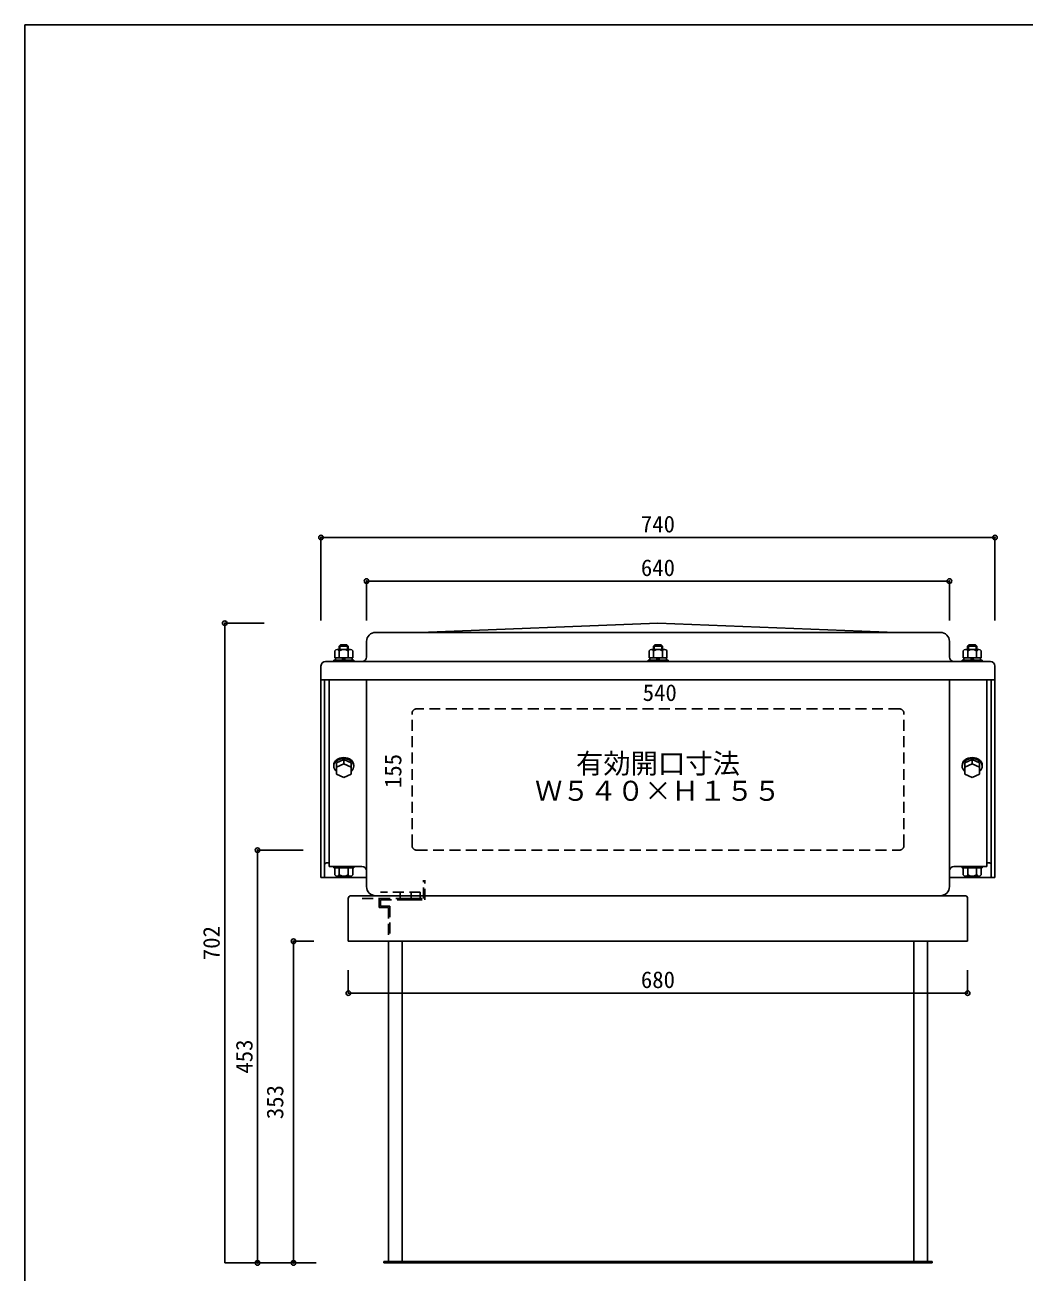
# Model space of a CAD drawing. Units: millimetres at full size, sheet at 1:10. Extents: x -10475 to 9199, y -10092 to 10143.
# Drawn here: x -6012 to -4914, y 3935 to 5304 of the extents above; entities that cross this region are included whole.
import ezdxf
from ezdxf.enums import TextEntityAlignment as Align

# ---------------------------------------------------------------- set-up
doc = ezdxf.new("R2010")
doc.units = ezdxf.units.MM
doc.header["$LTSCALE"] = 10
doc.header["$PDMODE"] = 32
doc.header["$PDSIZE"] = 5
doc.linetypes.add('DASHED1', pattern=[1.8, 1.2, -0.6])
for name, color, linetype in [('0-0_FRP', 7, 'Continuous'), ('0-1_SUS', 7, 'Continuous'), ('0-3_開口寸法', 2, 'DASHED1'), ('0-8_FRP寸法', 3, 'Continuous'), ('0-F_図面枠', 7, 'Continuous'), ('3-8', 4, 'Continuous')]:
    doc.layers.add(name, color=color, linetype=linetype)
doc.styles.add('ＭＳ ゴシック', font='')
doc.styles.get('ＭＳ ゴシック').set_extended_font_data('MS Gothic')

msp = doc.modelspace()

# ---------------------------------------------------------------- linework, layer by layer
at = {"layer": '0-0_FRP', "color": 4}
for p, q in [((-5636.45, 4610.53), (-5636.45, 4627.53)), ((-5626.45, 4637.53), (-5531.45, 4637.53)), ((-5531.45, 4637.53), (-5101.45, 4637.53)), ((-5006.45, 4637.53), (-5101.45, 4637.53)), ((-4996.45, 4610.53), (-4996.45, 4627.53)), ((-5657.25, 4618.63), (-5657.25, 4623.04)), ((-5312.16, 4618.63), (-5312.16, 4623.04)), ((-4967.25, 4618.63), (-4967.25, 4623.04)), ((-5686.45, 4600.53), (-5686.45, 4585.53)), ((-5681.45, 4605.53), (-5661.45, 4605.53)), ((-5641.45, 4605.53), (-5661.45, 4605.53)), ((-5641.45, 4605.53), (-4991.45, 4605.53)), ((-4991.45, 4605.53), (-4951.45, 4605.53)), ((-4946.45, 4600.53), (-4946.45, 4585.53)), ((-5686.45, 4587.53), (-5686.45, 4383.33)), ((-5686.45, 4585.53), (-4950.45, 4585.53)), ((-5682.45, 4381.53), (-5682.45, 4585.53)), ((-5677.45, 4382.53), (-5677.45, 4585.53)), ((-5636.45, 4585.53), (-5636.45, 4553.53)), ((-4996.45, 4585.53), (-4996.45, 4553.53)), ((-4955.45, 4382.53), (-4955.45, 4585.53)), ((-4946.45, 4585.53), (-4950.45, 4585.53)), ((-4946.45, 4585.53), (-4950.45, 4585.53)), ((-4950.45, 4381.53), (-4950.45, 4585.53)), ((-4946.45, 4587.53), (-4946.45, 4383.33)), ((-5636.45, 4553.53), (-5636.45, 4402.53)), ((-4996.45, 4553.53), (-4996.45, 4402.53)), ((-5636.45, 4402.53), (-5636.45, 4358.53)), ((-4996.45, 4402.53), (-4996.45, 4358.53)), ((-5686.45, 4385.33), (-5686.45, 4368.53)), ((-5682.45, 4383.53), (-5682.45, 4368.53)), ((-5680.5, 4384.53), (-5677.45, 4384.53)), ((-5677.45, 4384.53), (-5677.45, 4380.53)), ((-5661.45, 4380.53), (-5677.45, 4380.53)), ((-5641.45, 4380.53), (-5661.45, 4380.53)), ((-5641.45, 4380.53), (-5661.45, 4380.53)), ((-4991.45, 4380.53), (-4971.45, 4380.53)), ((-4971.45, 4380.53), (-4955.45, 4380.53)), ((-4955.45, 4384.53), (-4955.45, 4380.53)), ((-4952.45, 4384.53), (-4955.45, 4384.53)), ((-4946.45, 4385.33), (-4946.45, 4368.53)), ((-5686.45, 4368.53), (-5682.45, 4368.53)), ((-5682.45, 4368.53), (-5636.45, 4368.53)), ((-4946.45, 4368.53), (-4950.45, 4368.53)), ((-5656.45, 4345.53), (-5656.45, 4298.53)), ((-5653.45, 4348.53), (-5626.45, 4348.53)), ((-5646.45, 4348.53), (-5577.45, 4348.53)), ((-5626.45, 4348.53), (-5599.45, 4348.53)), ((-5626.45, 4348.53), (-5599.45, 4348.53)), ((-5626.45, 4348.53), (-5599.45, 4348.53)), ((-5626.45, 4348.53), (-5599.45, 4348.53)), ((-5587.45, 4348.53), (-5577.45, 4348.53)), ((-5587.45, 4348.53), (-5577.45, 4348.53)), ((-5045.45, 4348.53), (-5055.45, 4348.53)), ((-5006.45, 4348.53), (-5033.45, 4348.53)), ((-4979.45, 4348.53), (-5006.45, 4348.53)), ((-4976.45, 4345.53), (-4976.45, 4298.53)), ((-4976.45, 4298.53), (-5656.45, 4298.53))]:
    msp.add_line(p, q, dxfattribs=at)
at = {"layer": '0-0_FRP'}
for p, q in [((-5671.26, 4609.63), (-5671.26, 4617.22)), ((-5654.08, 4618.63), (-5668.81, 4618.63)), ((-5666.45, 4622.24), (-5656.45, 4622.24)), ((-5666.45, 4622.24), (-5666.45, 4618.63)), ((-5666.35, 4609.63), (-5666.35, 4617.22)), ((-5656.45, 4622.24), (-5657.95, 4623.74)), ((-5656.54, 4609.63), (-5656.54, 4617.22)), ((-5656.45, 4618.63), (-5656.45, 4622.24)), ((-5651.63, 4609.63), (-5651.63, 4617.22)), ((-5326.18, 4609.63), (-5326.18, 4617.22)), ((-5309, 4618.63), (-5323.72, 4618.63)), ((-5321.36, 4622.24), (-5311.36, 4622.24)), ((-5321.36, 4622.24), (-5321.36, 4618.63)), ((-5321.27, 4609.63), (-5321.27, 4617.22)), ((-5311.36, 4622.24), (-5312.86, 4623.74)), ((-5311.45, 4609.63), (-5311.45, 4617.22)), ((-5311.36, 4618.63), (-5311.36, 4622.24)), ((-5306.55, 4609.63), (-5306.55, 4617.22)), ((-4981.26, 4609.63), (-4981.26, 4617.22)), ((-4964.08, 4618.63), (-4978.81, 4618.63)), ((-4976.45, 4622.24), (-4976.45, 4618.63)), ((-4976.45, 4622.24), (-4966.45, 4622.24)), ((-4976.35, 4609.63), (-4976.35, 4617.22)), ((-4966.45, 4622.24), (-4967.95, 4623.74)), ((-4966.54, 4609.63), (-4966.54, 4617.22)), ((-4966.45, 4618.63), (-4966.45, 4622.24)), ((-4961.63, 4609.63), (-4961.63, 4617.22)), ((-5652.45, 4607.13), (-5672.45, 4607.13)), ((-5672.45, 4607.13), (-5672.45, 4605.53)), ((-5651.63, 4609.63), (-5671.26, 4609.63)), ((-5670.65, 4607.13), (-5670.65, 4609.63)), ((-5661.69, 4609.63), (-5670.38, 4609.63)), ((-5662.83, 4607.13), (-5670.38, 4607.13)), ((-5663.09, 4609.63), (-5661.95, 4607.13)), ((-5659.8, 4607.13), (-5660.94, 4609.63)), ((-5650.45, 4607.13), (-5660.68, 4607.13)), ((-5651.98, 4609.63), (-5659.54, 4609.63)), ((-5652.25, 4609.63), (-5652.25, 4607.13)), ((-5650.45, 4607.13), (-5650.45, 4605.53)), ((-5307.36, 4607.13), (-5327.36, 4607.13)), ((-5327.36, 4607.13), (-5327.36, 4605.53)), ((-5306.55, 4609.63), (-5326.18, 4609.63)), ((-5325.56, 4607.13), (-5325.56, 4609.63)), ((-5316.6, 4609.63), (-5325.3, 4609.63)), ((-5317.74, 4607.13), (-5325.3, 4607.13)), ((-5318.01, 4609.63), (-5316.86, 4607.13)), ((-5314.72, 4607.13), (-5315.86, 4609.63)), ((-5305.36, 4607.13), (-5315.59, 4607.13)), ((-5306.9, 4609.63), (-5314.45, 4609.63)), ((-5307.16, 4609.63), (-5307.16, 4607.13)), ((-5305.36, 4607.13), (-5305.36, 4605.53)), ((-4982.45, 4607.13), (-4982.45, 4605.53)), ((-4962.45, 4607.13), (-4982.45, 4607.13)), ((-4961.63, 4609.63), (-4981.26, 4609.63)), ((-4980.65, 4607.13), (-4980.65, 4609.63)), ((-4971.69, 4609.63), (-4980.38, 4609.63)), ((-4972.83, 4607.13), (-4980.38, 4607.13)), ((-4973.09, 4609.63), (-4971.95, 4607.13)), ((-4969.8, 4607.13), (-4970.94, 4609.63)), ((-4960.45, 4607.13), (-4970.68, 4607.13)), ((-4961.98, 4609.63), (-4969.54, 4609.63)), ((-4962.25, 4609.63), (-4962.25, 4607.13)), ((-4960.45, 4607.13), (-4960.45, 4605.53)), ((-5669.45, 4494.41), (-5661.45, 4498.15)), ((-5669.45, 4489.5), (-5661.45, 4493.23)), ((-5661.45, 4498.15), (-5661.45, 4493.23)), ((-5661.45, 4498.15), (-5653.45, 4494.41)), ((-5661.45, 4493.23), (-5653.45, 4489.5)), ((-5653.45, 4494.41), (-5653.45, 4489.5)), ((-5653.45, 4489.5), (-5653.45, 4482.02)), ((-4979.45, 4494.41), (-4971.45, 4498.15)), ((-4979.45, 4494.41), (-4979.45, 4489.5)), ((-4979.45, 4489.5), (-4971.45, 4493.23)), ((-4979.45, 4489.5), (-4979.45, 4482.02)), ((-4971.45, 4498.15), (-4971.45, 4493.23)), ((-4971.45, 4498.15), (-4963.45, 4494.41)), ((-4971.45, 4493.23), (-4963.45, 4489.5)), ((-4963.45, 4494.41), (-4963.45, 4489.5)), ((-4963.45, 4489.5), (-4963.45, 4482.02)), ((-5669.45, 4482.02), (-5661.45, 4478.29)), ((-5661.45, 4478.29), (-5653.45, 4482.02)), ((-4979.45, 4482.02), (-4971.45, 4478.29)), ((-4971.45, 4478.29), (-4963.45, 4482.02)), ((-5672.45, 4380.53), (-5672.45, 4378.93)), ((-5650.45, 4380.53), (-5650.45, 4378.93)), ((-4960.45, 4380.53), (-4960.45, 4378.93)), ((-5672.45, 4378.93), (-5652.45, 4378.93)), ((-5650.45, 4378.93), (-5671.26, 4378.93)), ((-5671.26, 4378.93), (-5671.26, 4371.35)), ((-5666.35, 4378.93), (-5666.35, 4371.35)), ((-5656.54, 4378.93), (-5656.54, 4371.35)), ((-5651.63, 4378.93), (-5651.63, 4371.35)), ((-4981.26, 4378.93), (-4981.26, 4371.35)), ((-4960.45, 4378.93), (-4981.26, 4378.93)), ((-4976.35, 4378.93), (-4976.35, 4371.35)), ((-4966.54, 4378.93), (-4966.54, 4371.35)), ((-4961.63, 4378.93), (-4961.63, 4371.35))]:
    msp.add_line(p, q, dxfattribs=at)
at = {"layer": '0-0_FRP', "color": 3}
for p, q in [((-5672.45, 4491.71), (-5672.45, 4490.68)), ((-5650.45, 4491.71), (-5650.45, 4490.68)), ((-4982.45, 4491.71), (-4982.45, 4490.68)), ((-4960.45, 4491.71), (-4960.45, 4490.68))]:
    msp.add_line(p, q, dxfattribs=at)
at = {"layer": '0-0_FRP', "color": 4, "linetype": 'DASHED1'}
for p, q in [((-5577.45, 4352.53), (-5620.95, 4352.53)), ((-5599.45, 4345.53), (-5599.45, 4352.53)), ((-5587.45, 4345.53), (-5587.45, 4352.53)), ((-5577.45, 4345.53), (-5577.45, 4352.53)), ((-5641.15, 4345.53), (-5622.45, 4345.53))]:
    msp.add_line(p, q, dxfattribs=at)
at = {"layer": '0-0_FRP', "color": 4}
for points in [[(-5577.45, 4637.53), (-5316.45, 4647.53), (-5055.45, 4637.53)], [(-5665.65, 4623.04), (-5665.65, 4620.4), (-5665.65, 4618.63)], [(-5320.56, 4623.04), (-5320.56, 4620.4), (-5320.56, 4618.63)], [(-4975.65, 4623.04), (-4975.65, 4620.4), (-4975.65, 4618.63)], [(-4950.45, 4383.53), (-4950.45, 4368.53), (-4996.45, 4368.53)], [(-4986.45, 4348.53), (-5055.45, 4348.53), (-5577.45, 4348.53)]]:
    msp.add_lwpolyline(points, dxfattribs=at)
at = {"layer": '0-0_FRP'}
for points in [[(-5657.95, 4623.74), (-5664.95, 4623.74), (-5666.45, 4622.24)], [(-5312.86, 4623.74), (-5319.86, 4623.74), (-5321.36, 4622.24)], [(-4967.95, 4623.74), (-4974.95, 4623.74), (-4976.45, 4622.24)], [(-5669.45, 4494.41), (-5669.45, 4489.5), (-5669.45, 4482.02)], [(-4982.45, 4380.53), (-4982.45, 4378.93), (-4962.45, 4378.93)], [(-5654.08, 4369.93), (-5668.81, 4369.93), (-5654.08, 4369.93)], [(-4964.08, 4369.93), (-4978.81, 4369.93), (-4964.08, 4369.93)]]:
    msp.add_lwpolyline(points, dxfattribs=at)
at = {"layer": '0-0_FRP', "color": 4}
for centre, radius, start, end in [((-5626.45, 4627.53), 10, 90, 180), ((-5006.45, 4627.53), 10, 0, 90), ((-5681.45, 4600.53), 5, 90, 180), ((-5641.45, 4610.53), 5, 270, 0), ((-4991.45, 4610.53), 5, 180, 270), ((-4951.45, 4600.53), 5, 0, 90), ((-5680.45, 4382.53), 2, 90, 180), ((-5641.45, 4375.53), 5, 0, 90), ((-4991.45, 4375.53), 5, 90, 180), ((-4952.45, 4382.53), 2, 0, 90), ((-5626.45, 4358.53), 10, 180, 270), ((-5006.45, 4358.53), 10, 270, 0), ((-5653.45, 4345.53), 3, 90, 180), ((-4979.45, 4345.53), 3, 0, 90)]:
    msp.add_arc(centre, radius, start, end, dxfattribs=at)
at = {"layer": '0-0_FRP'}
for centre, radius, start, end in [((-5668.81, 4615.8), 2.83, 29.99985, 149.99985), ((-5661.45, 4609.42), 9.21, 57.79585, 122.2043), ((-5654.08, 4615.8), 2.83, 29.99985, 149.99985), ((-5323.72, 4615.8), 2.83, 29.99985, 149.99985), ((-5316.36, 4609.42), 9.21, 57.79585, 122.2043), ((-5309, 4615.8), 2.83, 29.99985, 149.99985), ((-4978.81, 4615.8), 2.83, 29.99985, 149.99985), ((-4971.45, 4609.42), 9.21, 57.79585, 122.2043), ((-4964.08, 4615.8), 2.83, 29.99985, 149.99985), ((-5668.81, 4372.77), 2.83, 210.00015, 330.00015), ((-5661.45, 4379.14), 9.21, 237.7957, 302.20415), ((-5654.08, 4372.77), 2.83, 210.00015, 330.00015), ((-4978.81, 4372.77), 2.83, 210.00015, 330.00015), ((-4971.45, 4379.14), 9.21, 237.7957, 302.20415), ((-4964.08, 4372.77), 2.83, 210.00015, 330.00015)]:
    msp.add_arc(centre, radius, start, end, dxfattribs=at)
at = {"layer": '0-0_FRP', "color": 3}
for centre, start_param, end_param in [((-5661.45, 4490.68), 2.3851363, 7.0396417), ((-5661.45, 4491.71), 3.1415927, 6.2831853), ((-4971.45, 4490.68), 2.3851363, 7.0396417), ((-4971.45, 4491.71), 3.1415927, 6.2831853)]:
    msp.add_ellipse(centre, major_axis=(-11, 0), ratio=0.761243, start_param=start_param, end_param=end_param, dxfattribs=at)
at = {"layer": '0-1_SUS', "linetype": 'DASHED1'}
for p, q in [((-5572.45, 4344.03), (-5572.45, 4365.53)), ((-5620.95, 4344.03), (-5599.45, 4344.03)), ((-5620.95, 4344.03), (-5620.95, 4337.03)), ((-5599.45, 4345.53), (-5599.45, 4344.03)), ((-5599.45, 4344.03), (-5587.45, 4344.03)), ((-5587.45, 4345.53), (-5587.45, 4344.03)), ((-5587.45, 4344.03), (-5572.45, 4344.03)), ((-5612.45, 4335.53), (-5612.45, 4298.53))]:
    msp.add_line(p, q, dxfattribs=at)
at = {"layer": '0-1_SUS'}
for p, q in [((-5612.45, 3947.03), (-5612.45, 4298.53)), ((-5597.45, 3947.03), (-5597.45, 4298.53)), ((-5035.45, 4298.53), (-5035.45, 3947.03)), ((-5020.45, 4298.53), (-5020.45, 3947.03)), ((-5617.45, 3945.53), (-5015.45, 3945.53)), ((-5015.45, 3947.03), (-5015.45, 3945.53))]:
    msp.add_line(p, q, dxfattribs=at)
at = {"layer": '0-1_SUS', "linetype": 'DASHED1'}
for points in [[(-5587.45, 4345.53), (-5573.95, 4345.53), (-5573.95, 4365.53)], [(-5622.45, 4345.53), (-5622.45, 4335.53), (-5612.45, 4335.53)], [(-5622.45, 4345.53), (-5599.45, 4345.53), (-5587.45, 4345.53)], [(-5620.95, 4337.03), (-5610.95, 4337.03), (-5610.95, 4307.11)]]:
    msp.add_lwpolyline(points, dxfattribs=at)
at = {"layer": '0-1_SUS'}
msp.add_lwpolyline([(-5617.45, 3945.53), (-5617.45, 3947.03), (-5015.45, 3947.03)], dxfattribs=at)
at = {"layer": '0-3_開口寸法'}
for p, q in [((-5586.45, 4403.53), (-5586.45, 4548.53)), ((-5051.45, 4553.53), (-5581.45, 4553.53)), ((-5046.45, 4403.53), (-5046.45, 4548.53)), ((-5581.45, 4398.53), (-5051.45, 4398.53))]:
    msp.add_line(p, q, dxfattribs=at)
for centre, start, end in [((-5581.45, 4548.53), 90, 180), ((-5051.45, 4548.53), 0, 90), ((-5581.45, 4403.53), 180, 270), ((-5051.45, 4403.53), 270, 0)]:
    msp.add_arc(centre, 5, start, end, dxfattribs=at)
at = {"layer": '0-8_FRP寸法', "color": 4}
for p, q in [((-5686.45, 4741.66), (-4946.45, 4741.66)), ((-5636.45, 4693.8), (-4996.45, 4693.8)), ((-5792.14, 4647.53), (-5792.14, 3945.53)), ((-5716.69, 3945.53), (-5716.69, 4298.53)), ((-5656.45, 4241.67), (-4976.45, 4241.67))]:
    msp.add_line(p, q, dxfattribs=at)
at = {"layer": '0-8_FRP寸法'}
for p, q in [((-5686.45, 4741.66), (-5686.45, 4650.64)), ((-4946.45, 4741.66), (-4946.45, 4650.64)), ((-5636.45, 4693.8), (-5636.45, 4650.64)), ((-4996.45, 4693.8), (-4996.45, 4650.64)), ((-5792.14, 4647.53), (-5748.94, 4647.53)), ((-5756.11, 4398.53), (-5734.7, 4398.53)), ((-5756.11, 4398.53), (-5706.08, 4398.53)), ((-5716.69, 4298.53), (-5694.21, 4298.53)), ((-5656.45, 4241.67), (-5656.45, 4266.86)), ((-4976.45, 4241.67), (-4976.45, 4266.86)), ((-5792.14, 3945.53), (-5748.94, 3945.53)), ((-5756.11, 3945.53), (-5734.7, 3945.53)), ((-5756.11, 3945.53), (-5691.57, 3945.53))]:
    msp.add_line(p, q, dxfattribs=at)
at = {"layer": '0-8_FRP寸法', "color": 6}
for p in [(-5686.45, 4741.66), (-4946.45, 4741.66), (-5636.45, 4693.8), (-4996.45, 4693.8), (-5792.14, 4647.53), (-5756.11, 4398.53), (-5716.69, 4298.53), (-5656.45, 4241.67), (-4976.45, 4241.67), (-5756.11, 3945.53), (-5716.69, 3945.53)]:
    msp.add_point(p, dxfattribs=at)
at = {"layer": '0-F_図面枠'}
msp.add_lwpolyline([(-2011.52, 5304.1), (-6011.52, 5304.1), (-6011.52, 2544.1)], dxfattribs=at)
at = {"layer": '3-8'}
msp.add_line((-5756.11, 4398.53), (-5756.11, 3945.53), dxfattribs=at)

# ---------------------------------------------------------------- texts
at = {"layer": '0-3_開口寸法', "color": 3, "style": 'ＭＳ ゴシック'}
for s, height, p in [('540', 18.33, (-5333.2, 4556.7)), ('有効開口寸法', 21.99, (-5406.45, 4476.03)), ('Ｗ５４０×Ｈ１５５', 21.99, (-5451.45, 4446.03))]:
    msp.add_text(s, height=height, dxfattribs=at).set_placement(p, align=Align.BOTTOM_LEFT)
msp.add_text('155', height=18.33, rotation=90, dxfattribs=at).set_placement((-5592.7, 4466.66), align=Align.BOTTOM_LEFT)
at = {"layer": '0-8_FRP寸法', "style": 'ＭＳ ゴシック'}
for s, p in [('740', (-5335.2, 4741.66)), ('640', (-5335.2, 4693.8)), ('680', (-5335.2, 4241.67))]:
    msp.add_text(s, height=18.33, dxfattribs=at).set_placement(p, align=Align.BOTTOM_LEFT)
for s, p in [('702', (-5792.14, 4277.78)), ('453', (-5756.11, 4153.28)), ('353', (-5722.31, 4103.28))]:
    msp.add_text(s, height=18.33, rotation=90, dxfattribs=at).set_placement(p, align=Align.BOTTOM_LEFT)

doc.saveas('drawing.dxf')
